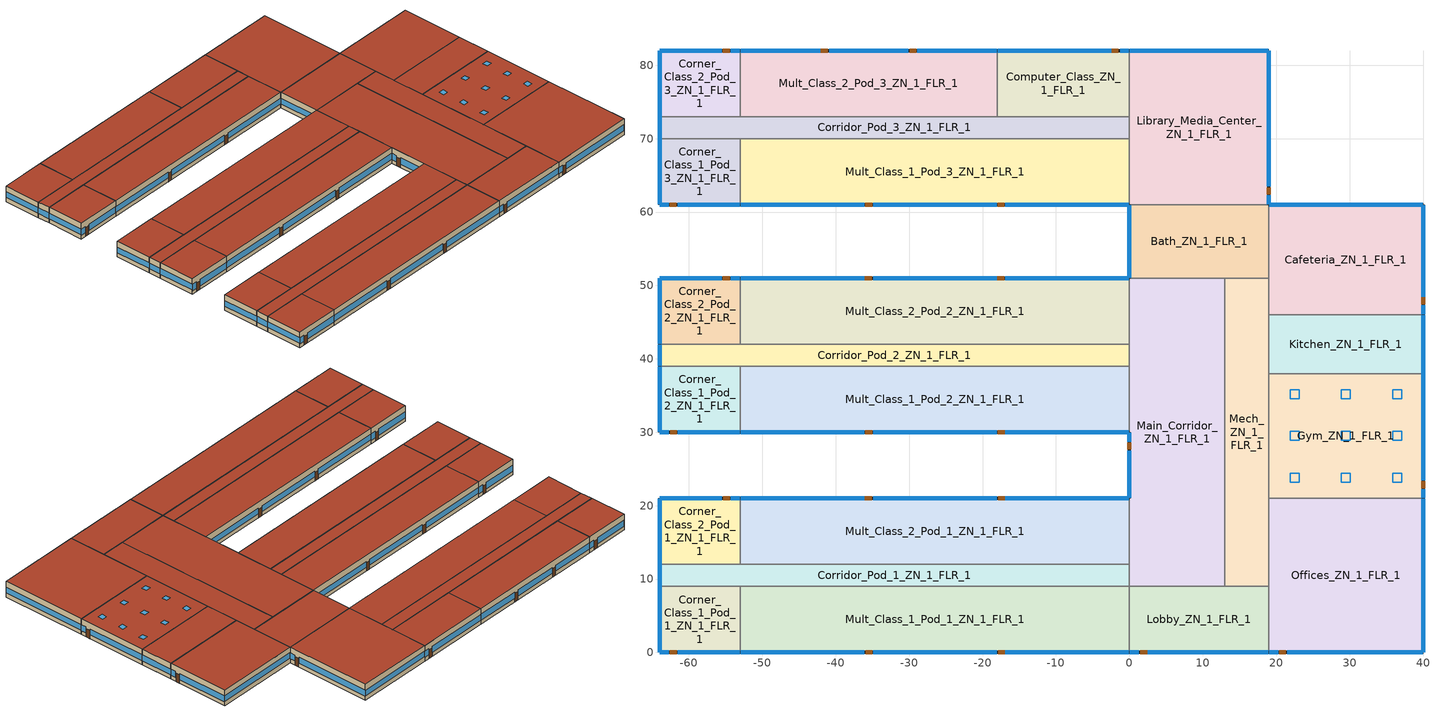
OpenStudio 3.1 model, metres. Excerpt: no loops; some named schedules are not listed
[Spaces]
Library_Media_Center_ZN_1_FLR_1
 floor ground (Foundation F 126 Perim 400 Area 3990): 19,82 19,61 0,61 0,82 z0
 wall outside: 19,61 19,82 0,82 z0:4
 wall to Computer_Class_ZN_1_FLR_1: 0,82 0,73 z0:4
 wall to Bath_ZN_1_FLR_1: 0,61 19,61 z0:4
 wall to Mult_Class_1_Pod_3_ZN_1_FLR_1: 0,70 0,61 z0:4
 wall to Corridor_Pod_3_ZN_1_FLR_1: 0,73 0,70 z0:4
 window: 19,61.05 19,62.27 / 19,63.49 19,81.95 z1.01:2.51; 18.95,82 0.05,82 z1.1:2.51
 door: 19,62.4 19,63.31 z0:2.13
 roof outside: 19,61 19,82 0,82 0,61 z4
Main_Corridor_ZN_1_FLR_1
 floor ground (Foundation F 126 Perim 90 Area 5460): 13,51 13,9 0,9 0,51 z0
 wall outside: 0,30 0,21 z0:4
 wall to Lobby_ZN_1_FLR_1: 0,9 13,9 z0:4
 wall to Mult_Class_2_Pod_2_ZN_1_FLR_1: 0,51 0,42 z0:4
 wall to Mult_Class_2_Pod_1_ZN_1_FLR_1: 0,21 0,12 z0:4
 wall to Corridor_Pod_1_ZN_1_FLR_1: 0,12 0,9 z0:4
 wall to Bath_ZN_1_FLR_1: 13,51 0,51 z0:4
 wall to Mech_ZN_1_FLR_1: 13,9 13,51 z0:4
 wall to Corridor_Pod_2_ZN_1_FLR_1: 0,42 0,39 z0:4
 wall to Mult_Class_1_Pod_2_ZN_1_FLR_1: 0,39 0,30 z0:4
 window: 0,29.95 0,28.73 / 0,27.51 0,21.05 z0.88:2.52
 door: 0,28.58 0,27.67 z0:2.13
 roof outside: 13,9 13,51 0,51 0,9 z4
Corridor_Pod_2_ZN_1_FLR_1
 floor ground (Foundation F 126 Perim 30 Area 1920): 0,42 0,39 -64,39 -64,42 z0
 wall outside: -64,42 -64,39 z0:4
 wall to Corner_Class_2_Pod_2_ZN_1_FLR_1: -53,42 -64,42 z0:4
 wall to Mult_Class_1_Pod_2_ZN_1_FLR_1: -53,39 0,39 z0:4
 wall to Corner_Class_1_Pod_2_ZN_1_FLR_1: -64,39 -53,39 z0:4
 wall to Mult_Class_2_Pod_2_ZN_1_FLR_1: 0,42 -53,42 z0:4
 window: -64,41.95 -64,39.05 z1.1:2.55
 roof outside: 0,39 0,42 -64,42 -64,39 z4
Kitchen_ZN_1_FLR_1
 floor ground (Foundation F 126 Perim 80 Area 1680): 40,46 40,38 19,38 19,46 z0
 wall outside: 40,38 40,46 z0:4
 wall to Mech_ZN_1_FLR_1: 19,46 19,38 z0:4
 wall to Cafeteria_ZN_1_FLR_1: 40,46 19,46 z0:4
 wall to Gym_ZN_1_FLR_1: 19,38 40,38 z0:4
 window: 40,38.05 40,45.95 z1.1:2.52
 roof outside: 40,38 40,46 19,46 19,38 z4
Computer_Class_ZN_1_FLR_1
 floor ground (Foundation F 126 Perim 180 Area 1620): 0,82 0,73 -18,73 -18,82 z0
 wall outside: 0,82 -18,82 z0:4
 wall to Corridor_Pod_3_ZN_1_FLR_1: -18,73 0,73 z0:4
 wall to Mult_Class_2_Pod_3_ZN_1_FLR_1: -18,82 -18,73 z0:4
 window: -0.05,82 -1.27,82 / -2.49,82 -17.95,82 z1:2.51
 door: -1.5,82 -2.42,82 z0:2.13
 roof outside: 0,73 0,82 -18,82 -18,73 z4
Corner_Class_2_Pod_2_ZN_1_FLR_1
 floor ground (Foundation F 126 Perim 200 Area 990): -53,51 -53,42 -64,42 -64,51 z0
 wall outside: -53,51 -64,51 -64,42 z0:4
 wall to Mult_Class_2_Pod_2_ZN_1_FLR_1: -53,42 -53,51 z0:4
 window: -53.05,51 -54.27,51 / -55.49,51 -63.95,51 z0.92:2.51; -64,50.95 -64,42.05 z1.1:2.52
 door: -54.45,51 -55.36,51 z0:2.13
 roof outside: -53,42 -53,51 -64,51 -64,42 z4
Corridor_Pod_3_ZN_1_FLR_1
 floor ground (Foundation F 126 Perim 30 Area 1920): 0,73 0,70 -64,70 -64,73 z0
 wall outside: -64,73 -64,70 z0:4
 wall to Mult_Class_2_Pod_3_ZN_1_FLR_1: -18,73 -53,73 z0:4
 wall to Corner_Class_2_Pod_3_ZN_1_FLR_1: -53,73 -64,73 z0:4
 wall to Mult_Class_1_Pod_3_ZN_1_FLR_1: -53,70 0,70 z0:4
 wall to Corner_Class_1_Pod_3_ZN_1_FLR_1: -64,70 -53,70 z0:4
 window: -64,72.95 -64,70.05 z1.1:2.55
 roof outside: 0,70 0,73 -64,73 -64,70 z4
Mech_ZN_1_FLR_1
 floor ground (Foundation F 126 Perim 0 Area 2520): 19,51 19,9 13,9 13,51 z0
 wall to Lobby_ZN_1_FLR_1: 13,9 19,9 z0:4
 wall to Offices_ZN_1_FLR_1: 19,9 19,21 z0:4
 wall to Gym_ZN_1_FLR_1: 19,21 19,38 z0:4
 wall to Bath_ZN_1_FLR_1: 19,51 13,51 z0:4
 wall to Cafeteria_ZN_1_FLR_1: 19,46 19,51 z0:4
 roof outside: 19,9 19,51 13,51 13,9 z4
Mult_Class_1_Pod_1_ZN_1_FLR_1
 floor ground (Foundation F 126 Perim 530 Area 4770): 0,9 0,0 -53,0 -53,9 z0
 wall outside: -53,0 0,0 z0:4
 wall to Lobby_ZN_1_FLR_1: 0,0 0,9 z0:4
 wall to Corridor_Pod_1_ZN_1_FLR_1: 0,9 -53,9 z0:4
 wall to Corner_Class_1_Pod_1_ZN_1_FLR_1: -53,9 -53,0 z0:4
 window: -52.95,0 -36.13,0 / -34.91,0 -18.09,0 / -16.87,0 -0.05,0 z1.03:2.5
 door: -35.94,0 -35.02,0 / -17.88,0 -16.97,0 z0:2.13
 roof outside: 0,0 0,9 -53,9 -53,0 z4
Mult_Class_1_Pod_2_ZN_1_FLR_1
 floor ground (Foundation F 126 Perim 530 Area 4770): 0,39 0,30 -53,30 -53,39 z0
 wall outside: -53,30 0,30 z0:4
 wall to Corner_Class_1_Pod_2_ZN_1_FLR_1: -53,39 -53,30 z0:4
 window: -52.95,30 -36.13,30 / -34.91,30 -18.09,30 / -16.87,30 -0.05,30 z1.03:2.5
 door: -35.94,30 -35.03,30 / -17.89,30 -16.98,30 z0:2.13
 roof outside: 0,30 0,39 -53,39 -53,30 z4
Cafeteria_ZN_1_FLR_1
 floor ground (Foundation F 126 Perim 360 Area 3150): 40,61 40,46 19,46 19,61 z0
 wall outside: 40,46 40,61 19,61 z0:4
 wall to Bath_ZN_1_FLR_1: 19,61 19,51 z0:4
 window: 39.95,61 19.05,61 z1.1:2.51; 40,46.05 40,47.27 / 40,48.49 40,60.95 z0.97:2.51
 door: 40,47.45 40,48.37 z0:2.13
 roof outside: 40,46 40,61 19,61 19,46 z4
Corner_Class_2_Pod_3_ZN_1_FLR_1
 floor ground (Foundation F 126 Perim 200 Area 990): -53,82 -53,73 -64,73 -64,82 z0
 wall outside: -53,82 -64,82 -64,73 z0:4
 wall to Mult_Class_2_Pod_3_ZN_1_FLR_1: -53,73 -53,82 z0:4
 window: -64,81.95 -64,73.05 z1.1:2.52; -53.05,82 -54.27,82 / -55.52,82 -63.95,82 z0.92:2.51
 door: -54.44,82 -55.36,82 z0:2.13
 roof outside: -53,73 -53,82 -64,82 -64,73 z4
Corner_Class_2_Pod_1_ZN_1_FLR_1
 floor ground (Foundation F 126 Perim 200 Area 990): -53,21 -53,12 -64,12 -64,21 z0
 wall outside: -53,21 -64,21 -64,12 z0:4
 wall to Mult_Class_2_Pod_1_ZN_1_FLR_1: -53,12 -53,21 z0:4
 wall to Corridor_Pod_1_ZN_1_FLR_1: -64,12 -53,12 z0:4
 window: -53.05,21 -54.27,21 / -55.49,21 -63.95,21 z0.92:2.51; -64,20.95 -64,12.05 z1.1:2.52
 door: -54.43,21 -55.34,21 z0:2.13
 roof outside: -53,12 -53,21 -64,21 -64,12 z4
Corridor_Pod_1_ZN_1_FLR_1
 floor ground (Foundation F 126 Perim 30 Area 1920): 0,12 0,9 -64,9 -64,12 z0
 wall outside: -64,12 -64,9 z0:4
 wall to Corner_Class_1_Pod_1_ZN_1_FLR_1: -64,9 -53,9 z0:4
 wall to Mult_Class_2_Pod_1_ZN_1_FLR_1: 0,12 -53,12 z0:4
 window: -64,11.95 -64,9.05 z1.1:2.55
 roof outside: 0,9 0,12 -64,12 -64,9 z4
Mult_Class_2_Pod_2_ZN_1_FLR_1
 floor ground (Foundation F 126 Perim 530 Area 4770): 0,51 0,42 -53,42 -53,51 z0
 wall outside: 0,51 -53,51 z0:4
 window: -0.05,51 -16.87,51 / -18.09,51 -34.91,51 / -36.13,51 -52.95,51 z1.03:2.5
 door: -17.05,51 -17.96,51 / -35.11,51 -36.02,51 z0:2.13
 roof outside: 0,42 0,51 -53,51 -53,42 z4
Bath_ZN_1_FLR_1
 floor ground (Foundation F 126 Perim 100 Area 1900): 19,61 19,51 0,51 0,61 z0
 wall outside: 0,61 0,51 z0:4
 window: 0,60.95 0,51.05 z1.1:2.51
 roof outside: 19,51 19,61 0,61 0,51 z4
Corner_Class_1_Pod_3_ZN_1_FLR_1
 floor ground (Foundation F 126 Perim 200 Area 990): -53,70 -53,61 -64,61 -64,70 z0
 wall outside: -64,70 -64,61 -53,61 z0:4
 wall to Mult_Class_1_Pod_3_ZN_1_FLR_1: -53,61 -53,70 z0:4
 window: -64,69.95 -64,61.05 z1.1:2.52; -63.95,61 -62.73,61 / -61.51,61 -53.05,61 z0.92:2.51
 door: -62.62,61 -61.7,61 z0:2.13
 roof outside: -53,61 -53,70 -64,70 -64,61 z4
Gym_ZN_1_FLR_1
 floor ground (Foundation F 126 Perim 170 Area 3570): 40,38 40,21 19,21 19,38 z0
 wall outside: 40,21 40,38 z0:4
 wall to Offices_ZN_1_FLR_1: 19,21 40,21 z0:4
 window: 40,21.05 40,22.27 / 40,23.49 40,37.95 z0.99:2.51
 door: 40,22.38 40,23.3 z0:2.13
 roof outside: 40,21 40,38 19,38 19,21 z4
 skylight: 21.89,23.22 23.11,23.22 23.11,24.44 21.89,24.44 z4; 28.89,23.22 30.11,23.22 30.11,24.44 28.89,24.44 z4; 35.89,23.22 37.11,23.22 37.11,24.44 35.89,24.44 z4; 21.89,28.89 23.11,28.89 23.11,30.11 21.89,30.11 z4; 28.89,28.89 30.11,28.89 30.11,30.11 28.89,30.11 z4; 35.89,28.89 37.11,28.89 37.11,30.11 35.89,30.11 z4; 21.89,34.56 23.11,34.56 23.11,35.78 21.89,35.78 z4; 28.89,34.56 30.11,34.56 30.11,35.78 28.89,35.78 z4; 35.89,34.56 37.11,34.56 37.11,35.78 35.89,35.78 z4
Lobby_ZN_1_FLR_1
 floor ground (Foundation F 126 Perim 190 Area 1710): 19,9 19,0 0,0 0,9 z0
 wall outside: 0,0 19,0 z0:4
 wall to Offices_ZN_1_FLR_1: 19,0 19,9 z0:4
 window: 0.05,0 1.27,0 / 2.49,0 18.95,0 z1:2.51
 door: 1.5,0 2.41,0 z0:2.13
 roof outside: 19,0 19,9 0,9 0,0 z4
Mult_Class_2_Pod_1_ZN_1_FLR_1
 floor ground (Foundation F 126 Perim 530 Area 4770): 0,21 0,12 -53,12 -53,21 z0
 wall outside: 0,21 -53,21 z0:4
 window: -0.05,21 -16.87,21 / -18.09,21 -34.91,21 / -36.13,21 -52.95,21 z1.03:2.5
 door: -16.98,21 -17.89,21 / -35.09,21 -36.01,21 z0:2.13
 roof outside: 0,12 0,21 -53,21 -53,12 z4
Mult_Class_2_Pod_3_ZN_1_FLR_1
 floor ground (Foundation F 126 Perim 350 Area 3150): -18,82 -18,73 -53,73 -53,82 z0
 wall outside: -18,82 -53,82 z0:4
 window: -18.05,82 -28.87,82 / -30.09,82 -40.91,82 / -42.13,82 -52.95,82 z0.99:2.5
 door: -29,82 -29.92,82 / -41.09,82 -42.01,82 z0:2.13
 roof outside: -18,73 -18,82 -53,82 -53,73 z4
Offices_ZN_1_FLR_1
 floor ground (Foundation F 126 Perim 420 Area 4410): 40,21 40,0 19,0 19,21 z0
 wall outside: 19,0 40,0 40,21 z0:4
 window: 19.05,0 20.27,0 / 21.49,0 39.95,0 z1.01:2.51; 40,0.05 40,20.95 z1.1:2.51
 door: 20.39,0 21.3,0 z0:2.13
 roof outside: 40,0 40,21 19,21 19,0 z4
Mult_Class_1_Pod_3_ZN_1_FLR_1
 floor ground (Foundation F 126 Perim 530 Area 4770): 0,70 0,61 -53,61 -53,70 z0
 wall outside: -53,61 0,61 z0:4
 window: -52.95,61 -36.13,61 / -34.91,61 -18.09,61 / -16.87,61 -0.05,61 z1.03:2.5
 door: -35.96,61 -35.05,61 / -17.92,61 -17.01,61 z0:2.13
 roof outside: 0,61 0,70 -53,70 -53,61 z4
Corner_Class_1_Pod_2_ZN_1_FLR_1
 floor ground (Foundation F 126 Perim 200 Area 990): -53,39 -53,30 -64,30 -64,39 z0
 wall outside: -64,39 -64,30 -53,30 z0:4
 window: -64,38.95 -64,30.05 z1.1:2.52; -63.95,30 -62.73,30 / -61.51,30 -53.05,30 z0.92:2.51
 door: -62.53,30 -61.62,30 z0:2.13
 roof outside: -53,30 -53,39 -64,39 -64,30 z4
Corner_Class_1_Pod_1_ZN_1_FLR_1
 floor ground (Foundation F 126 Perim 200 Area 990): -53,9 -53,0 -64,0 -64,9 z0
 wall outside: -64,9 -64,0 -53,0 z0:4
 window: -63.95,0 -62.73,0 / -61.51,0 -53.05,0 z0.92:2.51; -64,8.95 -64,0.05 z1.1:2.52
 door: -62.59,0 -61.68,0 z0:2.13
 roof outside: -53,0 -53,9 -64,9 -64,0 z4
[Site]
Tampa-MacDill AFB_FL_USA: Latitude {deg}=27.85; Longitude {deg}=-82.52; Time Zone {hr}=-5; Elevation {m}=8; Terrain=City
[Building]
-PrimarySchool-ASHRAE 169-2013-2A created: 2021-08-23 21:15:40 +0000: North Axis {deg}=0; Default Construction Set=90.1-2010 - PriSchl - ASHRAE 169-2013-2A; Standards Number of Stories=1; Standards Number of Above Ground Stories=1; Standards Building Type=PrimarySchool
[ClimateZones]
Climate Zone Institution Name 1=ASHRAE; Climate Zone Document Name 1=ANSI/ASHRAE Standard 169; Climate Zone Document Year 1=2006; Climate Zone Value 1=2A
[Site:WaterMainsTemperature]
Calculation Method=Correlation; Annual Average Outdoor Air Temperature {C}=21.85; Maximum Difference In Monthly Average Outdoor Air Temperatures {deltaC}=14.3
[SizingPeriod:DesignDay] Barometric Pressure {Pa}=101229; Sky Clearness=0; Rain Indicator=0; Snow Indicator=0; Day of Month=21; Daylight Saving Time Indicator=0; Humidity Indicating Type=Wetbulb; Dry-Bulb Temperature Range Modifier Type=DefaultMultipliers
Name | Maximum Dry-Bulb Temperature {C} | Daily Dry-Bulb Temperature Range {deltaC} | Humidity Indicating Conditions at Maximum Dry-Bulb | Wind Speed {m/s} | Wind Direction {deg} | Month | Day Type | Solar Model Indicator | ASHRAE Taub | ASHRAE Taud
Tampa-MacDill.AFB_FL_USA Ann Clg .4% Condns DB=>MWB | 33.9 | 7.9 | 25.1 | 3.1 | 270 | 8 | SummerDesignDay | ASHRAETau | 0.491 | 2.016
Tampa-MacDill.AFB_FL_USA Ann Htg 99.6% Condns DB | 4.6 | 0 | 4.6 | 2.5 | 10 | 1 | WinterDesignDay | ASHRAEClearSky
[Site:GroundTemperature:FCfactorMethod]
January Ground Temperature {C}=24.2; February Ground Temperature {C}=18.9; March Ground Temperature {C}=15.7; April Ground Temperature {C}=13.6; May Ground Temperature {C}=15.5; June Ground Temperature {C}=17.1; July Ground Temperature {C}=21.2; August Ground Temperature {C}=26.9; September Ground Temperature {C}=27.6; October Ground Temperature {C}=27.9; November Ground Temperature {C}=27.4; December Ground Temperature {C}=26.2
[Material:NoMass] Thermal Absorptance=0.9; Solar Absorptance=0.7
Name | Roughness | Thermal Resistance {m2-K/W} | Visible Absorptance
CP02 CARPET PAD | VeryRough | 0.21648 | 0.8
Typical Insulation R-6.78 | Smooth | 1.19347 | 0.7
Typical Carpet Pad | Smooth | 0.21648 | 0.8
Typical Insulation R-5.89 | Smooth | 1.03652 | 0.7
Typical Insulation R-19.72 | Smooth | 3.4722 | 0.7
Typical Insulation R-0.58 | Smooth | 0.101875 | 0.7
Typical Insulation R-0.01 | Smooth | 0.001 | 0.7
[Material]
Name | Roughness | Thickness {m} | Conductivity {W/m-K} | Density {kg/m3} | Specific Heat {J/kg-K} | Thermal Absorptance | Solar Absorptance | Visible Absorptance
100mm Normalweight concrete floor | MediumSmooth | 0.1016 | 2.31 | 2322 | 832
G01 13mm gypsum board | Smooth | 0.0127 | 0.16 | 800 | 1090 | 0.9 | 0.7 | 0.5
4 in. Normalweight Concrete Floor | MediumRough | 0.1016 | 2.31 | 2322 | 832 | 0.9 | 0.7 | 0.7
25mm Stucco | Smooth | 0.0254 | 0.72 | 1856 | 840 | 0.9 | 0.7 | 0.7
5/8 in. Gypsum Board | MediumSmooth | 0.0159 | 0.16 | 800 | 1090 | 0.9 | 0.7 | 0.7
Roof Membrane - Highly Reflective | VeryRough | 0.0095 | 0.16 | 1121.29 | 1460 | 0.75 | 0.45 | 0.7
Metal Roof Surface; F08 Metal surface | Smooth | 0.0008 | 45.28 | 7824 | 500 | 0.9 | 0.7 | 0.7
6 in. Normalweight Concrete Floor | MediumRough | 0.1524 | 2.31 | 2322 | 832 | 0.9 | 0.7 | 0.7
8 in. Concrete Block Basement Wall | MediumRough | 0.2032 | 1.326 | 1842 | 912 | 0.9 | 0.7 | 0.7
G05 25mm wood | MediumSmooth | 0.0254 | 0.15 | 608 | 1630 | 0.9 | 0.5 | 0.5
Std Wood 6inch | MediumSmooth | 0.15 | 0.12 | 540 | 1210 | 0.9 | 0.7 | 0.7
[Construction:FfactorGroundFloor] F-Factor {W/m-K}=1.26344
Name | Area {m2} | PerimeterExposed {m}
Foundation F 126 Perim 190 Area 1710 | 171 | 19
Foundation F 126 Perim 170 Area 3570 | 357 | 17
Foundation F 126 Perim 420 Area 4410 | 441 | 42
Foundation F 126 Perim 200 Area 990 | 99 | 20
Foundation F 126 Perim 360 Area 3150 | 315 | 36
Foundation F 126 Perim 90 Area 5460 | 546 | 9
Foundation F 126 Perim 80 Area 1680 | 168 | 8
Foundation F 126 Perim 530 Area 4770 | 477 | 53
Foundation F 126 Perim 100 Area 1900 | 190 | 10
Foundation F 126 Perim 400 Area 3990 | 399 | 40
Foundation F 126 Perim 30 Area 1920 | 192 | 3
Foundation F 126 Perim 350 Area 3150 | 315 | 35
Foundation F 126 Perim 180 Area 1620 | 162 | 18
Foundation F 126 Perim 0 Area 2520 | 252 | 0
[DefaultConstructionSet]
90.1-2010 - PriSchl - ASHRAE 169-2013-2A: Default Exterior Surface Constructions=Default Surface Constructions 1; Default Interior Surface Constructions=Default Surface Constructions 2; Default Ground Contact Surface Constructions=Default Surface Constructions 3; Default Exterior SubSurface Constructions=Default Sub Surface Constructions 1; Default Interior SubSurface Constructions=Default Sub Surface Constructions 2; Interior Partition Construction=Typical Interior Partition
[DefaultSurfaceConstructions]
Name | Floor Construction | Wall Construction | Roof Ceiling Construction
Default Surface Constructions 1 | Typical Insulated Exterior Mass Floor R-9.35 | Typical Insulated Steel Framed Exterior Wall R-8.06 | Typical IEAD Roof - Highly Reflective R-20.83
Default Surface Constructions 2 | Typical Interior Floor | Typical Interior Wall | Typical Interior Ceiling
Default Surface Constructions 3 | Typical Insulated Carpeted 6in Slab Floor | Typical Insulated Basement Mass Wall
[Construction]
Typical Insulated Exterior Mass Floor R-9.35: Typical Insulation R-6.78, 4 in. Normalweight Concrete Floor, Typical Carpet Pad
Typical Insulated Steel Framed Exterior Wall R-8.06: 25mm Stucco, 5/8 in. Gypsum Board, Typical Insulation R-5.89, 5/8 in. Gypsum Board
Typical IEAD Roof - Highly Reflective R-20.83: Roof Membrane - Highly Reflective, Typical Insulation R-19.72, Metal Roof Surface
Typical Interior Floor: 100mm Normalweight concrete floor, CP02 CARPET PAD
Typical Interior Wall: G01 13mm gypsum board, G01 13mm gypsum board
Typical Interior Ceiling: CP02 CARPET PAD, 100mm Normalweight concrete floor
Typical Insulated Carpeted 6in Slab Floor: 6 in. Normalweight Concrete Floor, Typical Carpet Pad
Typical Insulated Basement Mass Wall: 8 in. Concrete Block Basement Wall
U 0.72 SHGC 0.25 Sgl Ref-B-M Tint 6mm: REF B TINT MID 6MM
Typical Insulated Metal Door R-1.43: F08 Metal surface, Typical Insulation R-0.58
U 0.88 SHGC 0.16 Sgl Ref-A-L Clr 6mm: REF A CLEAR LO 6MM
Typical Overhead Door R-0.86: Typical Insulation R-0.01
U 1.98 SHGC 0.36 Sgl Ref-B-H Clr 6mm: REF B CLEAR HI 6MM
Typical Interior Window: Clear 3mm
Typical Interior Door; Typical Interior Partition: G05 25mm wood
InteriorFurnishings: Std Wood 6inch
[DefaultSubSurfaceConstructions]
Name | Fixed Window Construction | Operable Window Construction | Door Construction | Glass Door Construction | Overhead Door Construction | Skylight Construction | Tubular Daylight Dome Construction | Tubular Daylight Diffuser Construction
Default Sub Surface Constructions 1 | U 0.72 SHGC 0.25 Sgl Ref-B-M Tint 6mm | U 0.72 SHGC 0.25 Sgl Ref-B-M Tint 6mm | Typical Insulated Metal Door R-1.43 | U 0.88 SHGC 0.16 Sgl Ref-A-L Clr 6mm | Typical Overhead Door R-0.86 | U 1.98 SHGC 0.36 Sgl Ref-B-H Clr 6mm | Typical Interior Window | Typical Interior Window
Default Sub Surface Constructions 2 | Typical Interior Window | Typical Interior Window | Typical Interior Door
[WindowMaterial:Glazing] Optical Data Type=SpectralAverage; Infrared Transmittance at Normal Incidence=0; Front Side Infrared Hemispherical Emissivity=0.84; Conductivity {W/m-K}=0.9; Dirt Correction Factor for Solar and Visible Transmittance=1; Solar Diffusing=No
Name | Thickness {m} | Solar Transmittance at Normal Incidence | Front Side Solar Reflectance at Normal Incidence | Back Side Solar Reflectance at Normal Incidence | Visible Transmittance at Normal Incidence | Front Side Visible Reflectance at Normal Incidence | Back Side Visible Reflectance at Normal Incidence | Back Side Infrared Hemispherical Emissivity
REF B TINT MID 6MM | 0.006 | 0.1 | 0.11 | 0.41 | 0.13 | 0.1 | 0.32 | 0.45
REF A CLEAR LO 6MM | 0.006 | 0.066 | 0.341 | 0.493 | 0.08 | 0.41 | 0.37 | 0.4
REF B CLEAR HI 6MM | 0.006 | 0.24 | 0.16 | 0.32 | 0.3 | 0.16 | 0.29 | 0.6
Clear 3mm | 0.003 | 0.837 | 0.075 | 0.075 | 0.898 | 0.081 | 0.081 | 0.84
[Space] Building Story=Building Story 1; Part of Total Floor Area=Yes
Name | Space Type | Thermal Zone
Corner_Class_2_Pod_3_ZN_1_FLR_1 | PrimarySchool Classroom | Corner_Class_2_Pod_3_ZN_1_FLR_1 ZN
Library_Media_Center_ZN_1_FLR_1 | PrimarySchool Library | Library_Media_Center_ZN_1_FLR_1 ZN
Main_Corridor_ZN_1_FLR_1 | PrimarySchool Corridor | Main_Corridor_ZN_1_FLR_1 ZN
Corridor_Pod_2_ZN_1_FLR_1 | PrimarySchool Corridor | Corridor_Pod_2_ZN_1_FLR_1 ZN
Mult_Class_2_Pod_2_ZN_1_FLR_1 | PrimarySchool Classroom | Mult_Class_2_Pod_2_ZN_1_FLR_1 ZN
Kitchen_ZN_1_FLR_1 | PrimarySchool Kitchen | Kitchen_ZN_1_FLR_1 ZN
Mult_Class_1_Pod_3_ZN_1_FLR_1 | PrimarySchool Classroom | Mult_Class_1_Pod_3_ZN_1_FLR_1 ZN
Corridor_Pod_1_ZN_1_FLR_1 | PrimarySchool Corridor | Corridor_Pod_1_ZN_1_FLR_1 ZN
Computer_Class_ZN_1_FLR_1 | PrimarySchool ComputerRoom | Computer_Class_ZN_1_FLR_1 ZN
Mult_Class_1_Pod_2_ZN_1_FLR_1 | PrimarySchool Classroom | Mult_Class_1_Pod_2_ZN_1_FLR_1 ZN
Mult_Class_2_Pod_1_ZN_1_FLR_1 | PrimarySchool Classroom | Mult_Class_2_Pod_1_ZN_1_FLR_1 ZN
Corner_Class_2_Pod_2_ZN_1_FLR_1 | PrimarySchool Classroom | Corner_Class_2_Pod_2_ZN_1_FLR_1 ZN
Mult_Class_1_Pod_1_ZN_1_FLR_1 | PrimarySchool Classroom | Mult_Class_1_Pod_1_ZN_1_FLR_1 ZN
Corner_Class_1_Pod_1_ZN_1_FLR_1 | PrimarySchool Classroom | Corner_Class_1_Pod_1_ZN_1_FLR_1 ZN
Corridor_Pod_3_ZN_1_FLR_1 | PrimarySchool Corridor | Corridor_Pod_3_ZN_1_FLR_1 ZN
Mech_ZN_1_FLR_1 | PrimarySchool Mechanical | Mech_ZN_1_FLR_1 ZN
Cafeteria_ZN_1_FLR_1 | PrimarySchool Cafeteria | Cafeteria_ZN_1_FLR_1 ZN
Corner_Class_2_Pod_1_ZN_1_FLR_1 | PrimarySchool Classroom | Corner_Class_2_Pod_1_ZN_1_FLR_1 ZN
Bath_ZN_1_FLR_1 | PrimarySchool Restroom | Bath_ZN_1_FLR_1 ZN
Corner_Class_1_Pod_3_ZN_1_FLR_1 | PrimarySchool Classroom | Corner_Class_1_Pod_3_ZN_1_FLR_1 ZN
Corner_Class_1_Pod_2_ZN_1_FLR_1 | PrimarySchool Classroom | Corner_Class_1_Pod_2_ZN_1_FLR_1 ZN
Offices_ZN_1_FLR_1 | PrimarySchool Office | Offices_ZN_1_FLR_1 ZN
Gym_ZN_1_FLR_1 | PrimarySchool Gym | Gym_ZN_1_FLR_1 ZN
Lobby_ZN_1_FLR_1 | PrimarySchool Lobby | Lobby_ZN_1_FLR_1 ZN
Mult_Class_2_Pod_3_ZN_1_FLR_1 | PrimarySchool Classroom | Mult_Class_2_Pod_3_ZN_1_FLR_1 ZN
[BuildingStory]
Building Story 1: Nominal Z Coordinate {m}=0
[SpaceType] Standards Building Type=PrimarySchool
Name | Default Schedule Set | Design Specification Outdoor Air Object | Standards Space Type
PrimarySchool Office | PrimarySchool Office Schedule Set | PrimarySchool Office Ventilation | Office
PrimarySchool Lobby | PrimarySchool Lobby Schedule Set | PrimarySchool Lobby Ventilation | Lobby
PrimarySchool Gym | PrimarySchool Gym Schedule Set | PrimarySchool Gym Ventilation | Gym
PrimarySchool Mechanical | PrimarySchool Mechanical Schedule Set | PrimarySchool Mechanical Ventilation | Mechanical
PrimarySchool Cafeteria | PrimarySchool Cafeteria Schedule Set | PrimarySchool Cafeteria Ventilation | Cafeteria
PrimarySchool Kitchen | PrimarySchool Kitchen Schedule Set | PrimarySchool Kitchen Ventilation | Kitchen
PrimarySchool Restroom | PrimarySchool Restroom Schedule Set | PrimarySchool Restroom Ventilation | Restroom
PrimarySchool Corridor | PrimarySchool Corridor Schedule Set | PrimarySchool Corridor Ventilation | Corridor
PrimarySchool Classroom | PrimarySchool Classroom Schedule Set | PrimarySchool Classroom Ventilation | Classroom
PrimarySchool ComputerRoom | PrimarySchool ComputerRoom Schedule Set | PrimarySchool ComputerRoom Ventilation | ComputerRoom
PrimarySchool Library | PrimarySchool Library Schedule Set | PrimarySchool Library Ventilation | Library
[People:Definition] Number of People Calculation Method=People/Area; Fraction Radiant=0.3
Name | People per Space Floor Area {person/m2}
PrimarySchool Cafeteria People Definition | 1.07639
PrimarySchool Classroom People Definition; PrimarySchool ComputerRoom People Definition | 0.269098
PrimarySchool Gym People Definition | 0.322917
PrimarySchool Kitchen People Definition | 0.149941
PrimarySchool Library People Definition | 0.107639
PrimarySchool Office People Definition | 0.0538196
[People] Work Efficiency Schedule=Work Efficiency Schedule; Clothing Insulation Schedule=Clothing Schedule; Air Velocity Schedule=Air Velocity Schedule; Multiplier=1
Name | People Definition | Space or SpaceType
PrimarySchool Cafeteria People | PrimarySchool Cafeteria People Definition | PrimarySchool Cafeteria
PrimarySchool Classroom People | PrimarySchool Classroom People Definition | PrimarySchool Classroom
PrimarySchool ComputerRoom People | PrimarySchool ComputerRoom People Definition | PrimarySchool ComputerRoom
PrimarySchool Gym People | PrimarySchool Gym People Definition | PrimarySchool Gym
PrimarySchool Kitchen People | PrimarySchool Kitchen People Definition | PrimarySchool Kitchen
PrimarySchool Library People | PrimarySchool Library People Definition | PrimarySchool Library
PrimarySchool Office People | PrimarySchool Office People Definition | PrimarySchool Office
[Lights:Definition] Design Level Calculation Method=Watts/Area; Fraction Radiant=0.37; Fraction Visible=0.2; Return Air Fraction=0
Name | Watts per Space Floor Area {W/m2}
PrimarySchool Cafeteria Lights Definition | 6.99654
PrimarySchool Classroom Lights Definition; PrimarySchool ComputerRoom Lights Definition | 13.3472
PrimarySchool Corridor Lights Definition | 7.10418
PrimarySchool Gym Lights Definition | 7.75002
PrimarySchool Kitchen Lights Definition | 10.6563
PrimarySchool Library Lights Definition | 12.7014
PrimarySchool Lobby Lights Definition | 9.68752
PrimarySchool Mechanical Lights Definition | 10.2257
PrimarySchool Office Lights Definition | 11.9479
PrimarySchool Restroom Lights Definition | 10.5486
[Lights] Fraction Replaceable=1
Name | Lights Definition | Space or SpaceType | Schedule
PrimarySchool Cafeteria Lights | PrimarySchool Cafeteria Lights Definition | PrimarySchool Cafeteria
PrimarySchool Classroom Lights | PrimarySchool Classroom Lights Definition | PrimarySchool Classroom | SchoolPrimary BLDG_LIGHT_CLASSROOM_SCH_2010 OccSensor Reduction
PrimarySchool ComputerRoom Lights | PrimarySchool ComputerRoom Lights Definition | PrimarySchool ComputerRoom
PrimarySchool Corridor Lights | PrimarySchool Corridor Lights Definition | PrimarySchool Corridor
PrimarySchool Gym Lights | PrimarySchool Gym Lights Definition | PrimarySchool Gym
PrimarySchool Kitchen Lights | PrimarySchool Kitchen Lights Definition | PrimarySchool Kitchen
PrimarySchool Library Lights | PrimarySchool Library Lights Definition | PrimarySchool Library
PrimarySchool Lobby Lights | PrimarySchool Lobby Lights Definition | PrimarySchool Lobby
PrimarySchool Mechanical Lights | PrimarySchool Mechanical Lights Definition | PrimarySchool Mechanical
PrimarySchool Office Lights | PrimarySchool Office Lights Definition | PrimarySchool Office | SchoolPrimary BLDG_LIGHT_SCH_2010 OccSensor Reduction
PrimarySchool Restroom Lights | PrimarySchool Restroom Lights Definition | PrimarySchool Restroom | SchoolPrimary BLDG_LIGHT_BATH_SCH_2010 OccSensor Reduction
[ElectricEquipment:Definition]
Name | Design Level Calculation Method | Watts per Space Floor Area {W/m2} | Fraction Latent | Fraction Radiant | Fraction Lost | Design Level {W}
PrimarySchool Cafeteria Elec Equip Definition | Watts/Area | 25.3899 | 0 | 0.5 | 0
PrimarySchool Classroom Elec Equip Definition; PrimarySchool Library Elec Equip Definition | Watts/Area | 14.9995 | 0 | 0.5 | 0
PrimarySchool ComputerRoom Elec Equip Definition | Watts/Area | 20.0004 | 0 | 0.5 | 0
PrimarySchool Corridor Elec Equip Definition; PrimarySchool Lobby Elec Equip Definition; PrimarySchool Restroom Elec Equip Definition | Watts/Area | 3.98265 | 0 | 0.5 | 0
PrimarySchool Gym Elec Equip Definition | Watts/Area | 4.9514 | 0 | 0.5 | 0
PrimarySchool Kitchen Elec Equip Definition | Watts/Area | 190.45 | 0.25 | 0.3 | 0.2
PrimarySchool Mechanical Elec Equip Definition | Watts/Area | 9.99967 | 0 | 0.5 | 0
PrimarySchool Office Elec Equip Definition | Watts/Area | 10.8005 | 0 | 0.5 | 0
Kitchen Electric Equipment Definition1 | EquipmentLevel |  | 0 | 0.25 | 0 | 1032
Kitchen Electric Equipment Definition2 | EquipmentLevel |  | 0 | 0.25 | 0 | 852
[ElectricEquipment]
Name | Electric Equipment Definition | Space or SpaceType | Schedule
PrimarySchool Cafeteria Elec Equip | PrimarySchool Cafeteria Elec Equip Definition | PrimarySchool Cafeteria
PrimarySchool Classroom Elec Equip | PrimarySchool Classroom Elec Equip Definition | PrimarySchool Classroom
PrimarySchool ComputerRoom Elec Equip | PrimarySchool ComputerRoom Elec Equip Definition | PrimarySchool ComputerRoom
PrimarySchool Corridor Elec Equip | PrimarySchool Corridor Elec Equip Definition | PrimarySchool Corridor
PrimarySchool Gym Elec Equip | PrimarySchool Gym Elec Equip Definition | PrimarySchool Gym
PrimarySchool Kitchen Elec Equip | PrimarySchool Kitchen Elec Equip Definition | PrimarySchool Kitchen
PrimarySchool Library Elec Equip | PrimarySchool Library Elec Equip Definition | PrimarySchool Library
PrimarySchool Lobby Elec Equip | PrimarySchool Lobby Elec Equip Definition | PrimarySchool Lobby
PrimarySchool Mechanical Elec Equip | PrimarySchool Mechanical Elec Equip Definition | PrimarySchool Mechanical
PrimarySchool Office Elec Equip | PrimarySchool Office Elec Equip Definition | PrimarySchool Office
PrimarySchool Restroom Elec Equip | PrimarySchool Restroom Elec Equip Definition | PrimarySchool Restroom
Kitchen_Reach-in-Freezer | Kitchen Electric Equipment Definition1 | PrimarySchool Kitchen | SchoolPrimary ALWAYS_ON
Kitchen_Reach-in-Refrigerator | Kitchen Electric Equipment Definition2 | PrimarySchool Kitchen | SchoolPrimary ALWAYS_ON
[DesignSpecification:OutdoorAir] Outdoor Air Method=Sum
Name | Outdoor Air Flow per Person {m3/s-person} | Outdoor Air Flow per Floor Area {m3/s-m2}
PrimarySchool Cafeteria Ventilation; PrimarySchool Kitchen Ventilation | 0.00353961 | 0.0009144
PrimarySchool Classroom Ventilation; PrimarySchool ComputerRoom Ventilation; PrimarySchool Library Ventilation | 0.00471947 | 0.0006096
PrimarySchool Corridor Ventilation; PrimarySchool Lobby Ventilation; PrimarySchool Restroom Ventilation |  | 0.0003048
PrimarySchool Gym Ventilation |  | 0.001524
PrimarySchool Mechanical Ventilation |  | 0.0006096
PrimarySchool Office Ventilation | 0.00235974 | 0.0003048
[DefaultScheduleSet] People Activity Level Schedule=SchoolPrimary ACTIVITY_SCH; Infiltration Schedule=SchoolPrimary INFIL_SCH_PNNL
Name | Number of People Schedule | Lighting Schedule | Electric Equipment Schedule | Gas Equipment Schedule
PrimarySchool Cafeteria Schedule Set | SchoolPrimary BLDG_OCC_SCH_Cafeteria | SchoolPrimary BLDG_LIGHT_SCH_2010 | SchoolPrimary KITCHEN_ELEC_EQUIP_SCH
PrimarySchool Classroom Schedule Set; PrimarySchool ComputerRoom Schedule Set | SchoolPrimary BLDG_OCC_SCH | SchoolPrimary BLDG_LIGHT_CLASSROOM_SCH_2010 | SchoolPrimary BLDG_EQUIP_SCH_2010
PrimarySchool Corridor Schedule Set | SchoolPrimary BLDG_OCC_SCH | SchoolPrimary BLDG_LIGHT_CORRIDOR_SCH_2010 | SchoolPrimary BLDG_EQUIP_SCH_2010
PrimarySchool Gym Schedule Set | SchoolPrimary BLDG_OCC_SCH_Gym | SchoolPrimary BLDG_LIGHT_GYM_SCH_2010 | SchoolPrimary BLDG_EQUIP_SCH_2010
PrimarySchool Kitchen Schedule Set | SchoolPrimary BLDG_OCC_SCH | SchoolPrimary BLDG_LIGHT_SCH_2010 | SchoolPrimary KITCHEN_ELEC_EQUIP_SCH | SchoolPrimary KITCHEN_GAS_EQUIP_SCH
PrimarySchool Library Schedule Set | SchoolPrimary BLDG_OCC_SCH | SchoolPrimary BLDG_LIGHT_LIBRARY_SCH_2010 | SchoolPrimary BLDG_EQUIP_SCH_2010
PrimarySchool Lobby Schedule Set | SchoolPrimary BLDG_OCC_SCH | SchoolPrimary BLDG_LIGHT_LOBBYFLR1_SCH_2010 | SchoolPrimary BLDG_EQUIP_SCH_2010
PrimarySchool Mechanical Schedule Set | SchoolPrimary BLDG_OCC_SCH | SchoolPrimary BLDG_LIGHT_SCH_2010 | SchoolPrimary BLDG_EQUIP_SCH_2010
PrimarySchool Office Schedule Set | SchoolPrimary BLDG_OCC_SCH_Offices | SchoolPrimary BLDG_LIGHT_SCH_2010 | SchoolPrimary BLDG_EQUIP_SCH_2010
PrimarySchool Restroom Schedule Set | SchoolPrimary BLDG_OCC_SCH | SchoolPrimary BLDG_LIGHT_BATH_SCH_2010 | SchoolPrimary BLDG_EQUIP_SCH_2010
[ThermostatSetpoint:DualSetpoint] Heating Setpoint Temperature Schedule=SchoolPrimary HTGSETP_SCH_NO_OPTIMUM; Cooling Setpoint Temperature Schedule=SchoolPrimary CLGSETP_SCH_NO_OPTIMUM
PrimarySchool Restroom Thermostat 1; PrimarySchool Cafeteria Thermostat 1; PrimarySchool ComputerRoom Thermostat 1; PrimarySchool Classroom Thermostat 1; PrimarySchool Classroom Thermostat 2; PrimarySchool Classroom Thermostat 3; PrimarySchool Classroom Thermostat 4; PrimarySchool Classroom Thermostat 5; PrimarySchool Classroom Thermostat 6; PrimarySchool Corridor Thermostat 1; PrimarySchool Corridor Thermostat 2; PrimarySchool Corridor Thermostat 3; PrimarySchool Gym Thermostat 1; PrimarySchool Kitchen Thermostat 1; PrimarySchool Library Thermostat 1; PrimarySchool Lobby Thermostat 1; PrimarySchool Corridor Thermostat 4; PrimarySchool Mechanical Thermostat 1; PrimarySchool Classroom Thermostat 7; PrimarySchool Classroom Thermostat 8; PrimarySchool Classroom Thermostat 9; PrimarySchool Classroom Thermostat 10; PrimarySchool Classroom Thermostat 11; PrimarySchool Classroom Thermostat 12; PrimarySchool Office Thermostat 1
[GasEquipment:Definition]
PrimarySchool Kitchen Gas Equip Definition: Design Level Calculation Method=Watts/Area; Watts per Space Floor Area {W/m2}=1431.24; Fraction Latent=0.1; Fraction Radiant=0.2; Fraction Lost=0.7
[GasEquipment]
PrimarySchool Kitchen Gas Equip: Gas Equipment Definition=PrimarySchool Kitchen Gas Equip Definition; Space or SpaceType=PrimarySchool Kitchen
[SpaceInfiltration:DesignFlowRate] Schedule=SchoolPrimary INFIL_SCH_PNNL; Design Flow Rate Calculation Method=Flow/ExteriorArea; Constant Term Coefficient=0; Temperature Term Coefficient=0; Velocity Term Coefficient=0.224; Velocity Squared Term Coefficient=0
Name | Space or SpaceType | Flow per Exterior Surface Area {m3/s-m2}
Bath_ZN_1_FLR_1 Infiltration | Bath_ZN_1_FLR_1 | 9.90562e-05
Cafeteria_ZN_1_FLR_1 Infiltration | Cafeteria_ZN_1_FLR_1 | 0.00017869
Computer_Class_ZN_1_FLR_1 Infiltration | Computer_Class_ZN_1_FLR_1 | 0.000175253
Corner_Class_1_Pod_1_ZN_1_FLR_1 Infiltration | Corner_Class_1_Pod_1_ZN_1_FLR_1 | 0.000254558
Corner_Class_1_Pod_2_ZN_1_FLR_1 Infiltration | Corner_Class_1_Pod_2_ZN_1_FLR_1 | 0.000254558
Corner_Class_1_Pod_3_ZN_1_FLR_1 Infiltration | Corner_Class_1_Pod_3_ZN_1_FLR_1 | 0.000254558
Corner_Class_2_Pod_1_ZN_1_FLR_1 Infiltration | Corner_Class_2_Pod_1_ZN_1_FLR_1 | 0.000254558
Corner_Class_2_Pod_2_ZN_1_FLR_1 Infiltration | Corner_Class_2_Pod_2_ZN_1_FLR_1 | 0.000254558
Corner_Class_2_Pod_3_ZN_1_FLR_1 Infiltration | Corner_Class_2_Pod_3_ZN_1_FLR_1 | 0.000254558
Corridor_Pod_1_ZN_1_FLR_1 Infiltration | Corridor_Pod_1_ZN_1_FLR_1 | 3.35043e-05
Corridor_Pod_2_ZN_1_FLR_1 Infiltration | Corridor_Pod_2_ZN_1_FLR_1 | 3.35043e-05
Corridor_Pod_3_ZN_1_FLR_1 Infiltration | Corridor_Pod_3_ZN_1_FLR_1 | 3.35043e-05
Gym_ZN_1_FLR_1 Infiltration | Gym_ZN_1_FLR_1 | 9.11317e-05
Kitchen_ZN_1_FLR_1 Infiltration | Kitchen_ZN_1_FLR_1 | 9.11317e-05
Library_Media_Center_ZN_1_FLR_1 Infiltration | Library_Media_Center_ZN_1_FLR_1 | 0.000163026
Lobby_ZN_1_FLR_1 Infiltration | Lobby_ZN_1_FLR_1 | 0.000175253
Main_Corridor_ZN_1_FLR_1 Infiltration | Main_Corridor_ZN_1_FLR_1 | 3.52313e-05
Mult_Class_1_Pod_1_ZN_1_FLR_1 Infiltration | Mult_Class_1_Pod_1_ZN_1_FLR_1 | 0.000175253
Mult_Class_1_Pod_2_ZN_1_FLR_1 Infiltration | Mult_Class_1_Pod_2_ZN_1_FLR_1 | 0.000175253
Mult_Class_1_Pod_3_ZN_1_FLR_1 Infiltration | Mult_Class_1_Pod_3_ZN_1_FLR_1 | 0.000175253
Mult_Class_2_Pod_1_ZN_1_FLR_1 Infiltration | Mult_Class_2_Pod_1_ZN_1_FLR_1 | 0.000175253
Mult_Class_2_Pod_2_ZN_1_FLR_1 Infiltration | Mult_Class_2_Pod_2_ZN_1_FLR_1 | 0.000175253
Mult_Class_2_Pod_3_ZN_1_FLR_1 Infiltration | Mult_Class_2_Pod_3_ZN_1_FLR_1 | 0.000175253
Offices_ZN_1_FLR_1 Infiltration | Offices_ZN_1_FLR_1 | 0.000157124
[ThermalZone] Use Ideal Air Loads=No
Name | Primary Daylighting Control | Fraction of Zone Controlled by Primary Daylighting Control | Thermostat | Secondary Daylighting Control | Fraction of Zone Controlled by Secondary Daylighting Control
Bath_ZN_1_FLR_1 ZN | Bath_ZN_1_FLR_1 Daylt Sensor 1 | 0.132 | PrimarySchool Restroom Thermostat 1
Cafeteria_ZN_1_FLR_1 ZN | Cafeteria_ZN_1_FLR_1 Daylt Sensor 1 | 0.133 | PrimarySchool Cafeteria Thermostat 1 | Cafeteria_ZN_1_FLR_1 Daylt Sensor 2 | 0.133
Computer_Class_ZN_1_FLR_1 ZN | Computer_Class_ZN_1_FLR_1 Daylt Sensor 1 | 0.139 | PrimarySchool ComputerRoom Thermostat 1 | Computer_Class_ZN_1_FLR_1 Daylt Sensor 2 | 0.139
Corner_Class_1_Pod_1_ZN_1_FLR_1 ZN | Corner_Class_1_Pod_1_ZN_1_FLR_1 Daylt Sensor 1 | 0.222 | PrimarySchool Classroom Thermostat 1 | Corner_Class_1_Pod_1_ZN_1_FLR_1 Daylt Sensor 2 | 0.222
Corner_Class_1_Pod_2_ZN_1_FLR_1 ZN | Corner_Class_1_Pod_2_ZN_1_FLR_1 Daylt Sensor 1 | 0.222 | PrimarySchool Classroom Thermostat 2 | Corner_Class_1_Pod_2_ZN_1_FLR_1 Daylt Sensor 2 | 0.222
Corner_Class_1_Pod_3_ZN_1_FLR_1 ZN | Corner_Class_1_Pod_3_ZN_1_FLR_1 Daylt Sensor 1 | 0.222 | PrimarySchool Classroom Thermostat 3 | Corner_Class_1_Pod_3_ZN_1_FLR_1 Daylt Sensor 2 | 0.222
Corner_Class_2_Pod_1_ZN_1_FLR_1 ZN | Corner_Class_2_Pod_1_ZN_1_FLR_1 Daylt Sensor 1 | 0.222 | PrimarySchool Classroom Thermostat 4 | Corner_Class_2_Pod_1_ZN_1_FLR_1 Daylt Sensor 2 | 0.222
Corner_Class_2_Pod_2_ZN_1_FLR_1 ZN | Corner_Class_2_Pod_2_ZN_1_FLR_1 Daylt Sensor 1 | 0.222 | PrimarySchool Classroom Thermostat 5 | Corner_Class_2_Pod_2_ZN_1_FLR_1 Daylt Sensor 2 | 0.222
Corner_Class_2_Pod_3_ZN_1_FLR_1 ZN | Corner_Class_2_Pod_3_ZN_1_FLR_1 Daylt Sensor 1 | 0.222 | PrimarySchool Classroom Thermostat 6 | Corner_Class_2_Pod_3_ZN_1_FLR_1 Daylt Sensor 2 | 0.222
Corridor_Pod_1_ZN_1_FLR_1 ZN |  |  | PrimarySchool Corridor Thermostat 1
Corridor_Pod_2_ZN_1_FLR_1 ZN |  |  | PrimarySchool Corridor Thermostat 2
Corridor_Pod_3_ZN_1_FLR_1 ZN |  |  | PrimarySchool Corridor Thermostat 3
Gym_ZN_1_FLR_1 ZN | Gym_ZN_1_FLR_1 Daylt Sensor 1 | 0.974 | PrimarySchool Gym Thermostat 1
Kitchen_ZN_1_FLR_1 ZN |  |  | PrimarySchool Kitchen Thermostat 1
Library_Media_Center_ZN_1_FLR_1 ZN | Library_Media_Center_ZN_1_FLR_1 Daylt Sensor 1 | 0.118 | PrimarySchool Library Thermostat 1 | Library_Media_Center_ZN_1_FLR_1 Daylt Sensor 2 | 0.118
Lobby_ZN_1_FLR_1 ZN | Lobby_ZN_1_FLR_1 Daylt Sensor 1 | 0.139 | PrimarySchool Lobby Thermostat 1 | Lobby_ZN_1_FLR_1 Daylt Sensor 2 | 0.139
Main_Corridor_ZN_1_FLR_1 ZN | Main_Corridor_ZN_1_FLR_1 Daylt Sensor 1 | 0.023 | PrimarySchool Corridor Thermostat 4 | Main_Corridor_ZN_1_FLR_1 Daylt Sensor 2 | 0.023
Mech_ZN_1_FLR_1 ZN |  |  | PrimarySchool Mechanical Thermostat 1
Mult_Class_1_Pod_1_ZN_1_FLR_1 ZN | Mult_Class_1_Pod_1_ZN_1_FLR_1 Daylt Sensor 1 | 0.139 | PrimarySchool Classroom Thermostat 7 | Mult_Class_1_Pod_1_ZN_1_FLR_1 Daylt Sensor 2 | 0.139
Mult_Class_1_Pod_2_ZN_1_FLR_1 ZN | Mult_Class_1_Pod_2_ZN_1_FLR_1 Daylt Sensor 1 | 0.139 | PrimarySchool Classroom Thermostat 8 | Mult_Class_1_Pod_2_ZN_1_FLR_1 Daylt Sensor 2 | 0.139
Mult_Class_1_Pod_3_ZN_1_FLR_1 ZN | Mult_Class_1_Pod_3_ZN_1_FLR_1 Daylt Sensor 1 | 0.139 | PrimarySchool Classroom Thermostat 9 | Mult_Class_1_Pod_3_ZN_1_FLR_1 Daylt Sensor 2 | 0.139
Mult_Class_2_Pod_1_ZN_1_FLR_1 ZN | Mult_Class_2_Pod_1_ZN_1_FLR_1 Daylt Sensor 1 | 0.139 | PrimarySchool Classroom Thermostat 10 | Mult_Class_2_Pod_1_ZN_1_FLR_1 Daylt Sensor 2 | 0.139
Mult_Class_2_Pod_2_ZN_1_FLR_1 ZN | Mult_Class_2_Pod_2_ZN_1_FLR_1 Daylt Sensor 1 | 0.139 | PrimarySchool Classroom Thermostat 11 | Mult_Class_2_Pod_2_ZN_1_FLR_1 Daylt Sensor 2 | 0.139
Mult_Class_2_Pod_3_ZN_1_FLR_1 ZN | Mult_Class_2_Pod_3_ZN_1_FLR_1 Daylt Sensor 1 | 0.139 | PrimarySchool Classroom Thermostat 12 | Mult_Class_2_Pod_3_ZN_1_FLR_1 Daylt Sensor 2 | 0.139
Offices_ZN_1_FLR_1 ZN | Offices_ZN_1_FLR_1 Daylt Sensor 1 | 0.112 | PrimarySchool Office Thermostat 1 | Offices_ZN_1_FLR_1 Daylt Sensor 2 | 0.112
[InternalMass:Definition]
Internal Mass Definition 1: Construction=InteriorFurnishings; Design Level Calculation Method=SurfaceArea/Area; Surface Area per Space Floor Area=2
[InternalMass] Internal Mass Definition=Internal Mass Definition 1; Multiplier=1
Name | Space or SpaceType
Lobby_ZN_1_FLR_1 Mass | Lobby_ZN_1_FLR_1
Gym_ZN_1_FLR_1 Mass | Gym_ZN_1_FLR_1
Offices_ZN_1_FLR_1 Mass | Offices_ZN_1_FLR_1
Corner_Class_1_Pod_2_ZN_1_FLR_1 Mass | Corner_Class_1_Pod_2_ZN_1_FLR_1
Corner_Class_1_Pod_3_ZN_1_FLR_1 Mass | Corner_Class_1_Pod_3_ZN_1_FLR_1
Corner_Class_2_Pod_1_ZN_1_FLR_1 Mass | Corner_Class_2_Pod_1_ZN_1_FLR_1
Cafeteria_ZN_1_FLR_1 Mass | Cafeteria_ZN_1_FLR_1
Main_Corridor_ZN_1_FLR_1 Mass | Main_Corridor_ZN_1_FLR_1
Kitchen_ZN_1_FLR_1 Mass | Kitchen_ZN_1_FLR_1
Corner_Class_1_Pod_1_ZN_1_FLR_1 Mass | Corner_Class_1_Pod_1_ZN_1_FLR_1
Mult_Class_2_Pod_2_ZN_1_FLR_1 Mass | Mult_Class_2_Pod_2_ZN_1_FLR_1
Bath_ZN_1_FLR_1 Mass | Bath_ZN_1_FLR_1
Corner_Class_2_Pod_3_ZN_1_FLR_1 Mass | Corner_Class_2_Pod_3_ZN_1_FLR_1
Library_Media_Center_ZN_1_FLR_1 Mass | Library_Media_Center_ZN_1_FLR_1
Mult_Class_1_Pod_3_ZN_1_FLR_1 Mass | Mult_Class_1_Pod_3_ZN_1_FLR_1
Corridor_Pod_2_ZN_1_FLR_1 Mass | Corridor_Pod_2_ZN_1_FLR_1
Corridor_Pod_1_ZN_1_FLR_1 Mass | Corridor_Pod_1_ZN_1_FLR_1
Mult_Class_2_Pod_1_ZN_1_FLR_1 Mass | Mult_Class_2_Pod_1_ZN_1_FLR_1
Mult_Class_2_Pod_3_ZN_1_FLR_1 Mass | Mult_Class_2_Pod_3_ZN_1_FLR_1
Computer_Class_ZN_1_FLR_1 Mass | Computer_Class_ZN_1_FLR_1
Corner_Class_2_Pod_2_ZN_1_FLR_1 Mass | Corner_Class_2_Pod_2_ZN_1_FLR_1
Mult_Class_1_Pod_1_ZN_1_FLR_1 Mass | Mult_Class_1_Pod_1_ZN_1_FLR_1
Mult_Class_1_Pod_2_ZN_1_FLR_1 Mass | Mult_Class_1_Pod_2_ZN_1_FLR_1
Corridor_Pod_3_ZN_1_FLR_1 Mass | Corridor_Pod_3_ZN_1_FLR_1
Mech_ZN_1_FLR_1 Mass | Mech_ZN_1_FLR_1
[Exterior:Lights:Definition]
Name | Design Level {W}
Occ Sensing Exterior Lights Def | 3231.4
NonDimming Exterior Lights Def | 150.48
[Exterior:Lights] Control Option=AstronomicalClock
Name | Exterior Lights Definition | Schedule
Occ Sensing Exterior Lights Def | Occ Sensing Exterior Lights Def | SchoolPrimary Exterior_lighting_schedule_b
NonDimming Exterior Lights Def | NonDimming Exterior Lights Def | SchoolPrimary Exterior_lighting_schedule_a
[Daylighting:Control] Position Z-Coordinate {m}=0.762; Lighting Control Type=Stepped; Minimum Input Power Fraction for Continuous Dimming Control=0.3; Minimum Light Output Fraction for Continuous Dimming Control=0.2; Number of Stepped Control Steps=3; Probability Lighting will be Reset When Needed in Manual Stepped Control=1; Maximum Allowable Discomfort Glare Index=22
Name | Space | Position X-Coordinate {m} | Position Y-Coordinate {m} | Illuminance Setpoint {lux}
Bath_ZN_1_FLR_1 Daylt Sensor 1 | Bath_ZN_1_FLR_1 | 1.65933 | 5 | 375
Cafeteria_ZN_1_FLR_1 Daylt Sensor 1 | Cafeteria_ZN_1_FLR_1 | 19.3438 | 0.6596 | 375
Cafeteria_ZN_1_FLR_1 Daylt Sensor 2 | Cafeteria_ZN_1_FLR_1 | 17.6625 | 8.7192 | 375
Computer_Class_ZN_1_FLR_1 Daylt Sensor 1 | Computer_Class_ZN_1_FLR_1 | 17.3404 | 7.34485 | 500
Computer_Class_ZN_1_FLR_1 Daylt Sensor 2 | Computer_Class_ZN_1_FLR_1 | 7.7808 | 5.66462 | 500
Corner_Class_1_Pod_1_ZN_1_FLR_1 Daylt Sensor 1 | Corner_Class_1_Pod_1_ZN_1_FLR_1 | 0.6596 | 1.65848 | 500
Corner_Class_1_Pod_1_ZN_1_FLR_1 Daylt Sensor 2 | Corner_Class_1_Pod_1_ZN_1_FLR_1 | 6.7192 | 3.34208 | 500
Corner_Class_1_Pod_2_ZN_1_FLR_1 Daylt Sensor 1 | Corner_Class_1_Pod_2_ZN_1_FLR_1 | 0.6596 | 1.65848 | 500
Corner_Class_1_Pod_2_ZN_1_FLR_1 Daylt Sensor 2 | Corner_Class_1_Pod_2_ZN_1_FLR_1 | 6.7192 | 3.34208 | 500
Corner_Class_1_Pod_3_ZN_1_FLR_1 Daylt Sensor 1 | Corner_Class_1_Pod_3_ZN_1_FLR_1 | 0.6596 | 1.65848 | 500
Corner_Class_1_Pod_3_ZN_1_FLR_1 Daylt Sensor 2 | Corner_Class_1_Pod_3_ZN_1_FLR_1 | 6.7192 | 3.34208 | 500
Corner_Class_2_Pod_1_ZN_1_FLR_1 Daylt Sensor 1 | Corner_Class_2_Pod_1_ZN_1_FLR_1 | 1.66037 | 4.5 | 500
Corner_Class_2_Pod_1_ZN_1_FLR_1 Daylt Sensor 2 | Corner_Class_2_Pod_1_ZN_1_FLR_1 | 10.3404 | 5.65792 | 500
Corner_Class_2_Pod_2_ZN_1_FLR_1 Daylt Sensor 1 | Corner_Class_2_Pod_2_ZN_1_FLR_1 | 1.66037 | 4.5 | 500
Corner_Class_2_Pod_2_ZN_1_FLR_1 Daylt Sensor 2 | Corner_Class_2_Pod_2_ZN_1_FLR_1 | 10.3404 | 5.65792 | 500
Corner_Class_2_Pod_3_ZN_1_FLR_1 Daylt Sensor 1 | Corner_Class_2_Pod_3_ZN_1_FLR_1 | 1.66037 | 4.5 | 500
Corner_Class_2_Pod_3_ZN_1_FLR_1 Daylt Sensor 2 | Corner_Class_2_Pod_3_ZN_1_FLR_1 | 10.3404 | 5.65792 | 500
Gym_ZN_1_FLR_1 Daylt Sensor 1 | Gym_ZN_1_FLR_1 | 3.5 | 2.8333 | 500
Library_Media_Center_ZN_1_FLR_1 Daylt Sensor 1 | Library_Media_Center_ZN_1_FLR_1 | 17.3456 | 0.6596 | 500
Library_Media_Center_ZN_1_FLR_1 Daylt Sensor 2 | Library_Media_Center_ZN_1_FLR_1 | 15.6661 | 11.7192 | 500
Lobby_ZN_1_FLR_1 Daylt Sensor 1 | Lobby_ZN_1_FLR_1 | 0.6596 | 1.6549 | 375
Lobby_ZN_1_FLR_1 Daylt Sensor 2 | Lobby_ZN_1_FLR_1 | 10.7192 | 3.33487 | 375
Main_Corridor_ZN_1_FLR_1 Daylt Sensor 1 | Main_Corridor_ZN_1_FLR_1 | 1.66037 | 20.3404 | 375
Main_Corridor_ZN_1_FLR_1 Daylt Sensor 2 | Main_Corridor_ZN_1_FLR_1 | 3.3459 | 15.2808 | 375
Mult_Class_1_Pod_1_ZN_1_FLR_1 Daylt Sensor 1 | Mult_Class_1_Pod_1_ZN_1_FLR_1 | 8.460321 | 1.65176 | 500
Mult_Class_1_Pod_1_ZN_1_FLR_1 Daylt Sensor 2 | Mult_Class_1_Pod_1_ZN_1_FLR_1 | 26.5002 | 3.32854 | 500
Mult_Class_1_Pod_2_ZN_1_FLR_1 Daylt Sensor 1 | Mult_Class_1_Pod_2_ZN_1_FLR_1 | 8.460321 | 1.65176 | 500
Mult_Class_1_Pod_2_ZN_1_FLR_1 Daylt Sensor 2 | Mult_Class_1_Pod_2_ZN_1_FLR_1 | 26.5002 | 3.32854 | 500
Mult_Class_1_Pod_3_ZN_1_FLR_1 Daylt Sensor 1 | Mult_Class_1_Pod_3_ZN_1_FLR_1 | 8.460321 | 1.65176 | 500
Mult_Class_1_Pod_3_ZN_1_FLR_1 Daylt Sensor 2 | Mult_Class_1_Pod_3_ZN_1_FLR_1 | 26.5002 | 3.32854 | 500
Mult_Class_2_Pod_1_ZN_1_FLR_1 Daylt Sensor 1 | Mult_Class_2_Pod_1_ZN_1_FLR_1 | 44.5397 | 7.34824 | 500
Mult_Class_2_Pod_1_ZN_1_FLR_1 Daylt Sensor 2 | Mult_Class_2_Pod_1_ZN_1_FLR_1 | 26.4998 | 5.67146 | 500
Mult_Class_2_Pod_2_ZN_1_FLR_1 Daylt Sensor 1 | Mult_Class_2_Pod_2_ZN_1_FLR_1 | 44.5397 | 7.34824 | 500
Mult_Class_2_Pod_2_ZN_1_FLR_1 Daylt Sensor 2 | Mult_Class_2_Pod_2_ZN_1_FLR_1 | 26.4998 | 5.67146 | 500
Mult_Class_2_Pod_3_ZN_1_FLR_1 Daylt Sensor 1 | Mult_Class_2_Pod_3_ZN_1_FLR_1 | 29.5397 | 7.34734 | 500
Mult_Class_2_Pod_3_ZN_1_FLR_1 Daylt Sensor 2 | Mult_Class_2_Pod_3_ZN_1_FLR_1 | 17.4998 | 5.66965 | 500
Offices_ZN_1_FLR_1 Daylt Sensor 1 | Offices_ZN_1_FLR_1 | 0.6596 | 1.65441 | 500
Offices_ZN_1_FLR_1 Daylt Sensor 2 | Offices_ZN_1_FLR_1 | 11.7192 | 3.33389 | 500
[Schedule:Ruleset]
Name | Default Day Schedule | Summer Design Day Schedule | Winter Design Day Schedule
Clothing Schedule | Clothing Schedule Default Winter Clothes
Air Velocity Schedule | Air Velocity Schedule Default
Work Efficiency Schedule | Work Efficiency Schedule Default
SchoolPrimary ACTIVITY_SCH | SchoolPrimary ACTIVITY_SCH Default | SchoolPrimary ACTIVITY_SCH Summer Design Day | SchoolPrimary ACTIVITY_SCH Winter Design Day
SchoolPrimary INFIL_SCH_PNNL | SchoolPrimary INFIL_SCH_PNNL Default | SchoolPrimary INFIL_SCH_PNNL Summer Design Day | SchoolPrimary INFIL_SCH_PNNL Winter Design Day
SchoolPrimary HTGSETP_SCH_NO_OPTIMUM | SchoolPrimary HTGSETP_SCH_NO_OPTIMUM Default | SchoolPrimary HTGSETP_SCH_NO_OPTIMUM Summer Design Day | SchoolPrimary HTGSETP_SCH_NO_OPTIMUM Winter Design Day
SchoolPrimary CLGSETP_SCH_NO_OPTIMUM | SchoolPrimary CLGSETP_SCH_NO_OPTIMUM Default | SchoolPrimary CLGSETP_SCH_NO_OPTIMUM Summer Design Day | SchoolPrimary CLGSETP_SCH_NO_OPTIMUM Winter Design Day
SchoolPrimary BLDG_OCC_SCH | SchoolPrimary BLDG_OCC_SCH Default | SchoolPrimary BLDG_OCC_SCH Summer Design Day | SchoolPrimary BLDG_OCC_SCH Winter Design Day
SchoolPrimary BLDG_LIGHT_CLASSROOM_SCH_2010 | SchoolPrimary BLDG_LIGHT_CLASSROOM_SCH_2010 Default | SchoolPrimary BLDG_LIGHT_CLASSROOM_SCH_2010 Summer Design Day | SchoolPrimary BLDG_LIGHT_CLASSROOM_SCH_2010 Winter Design Day
SchoolPrimary BLDG_EQUIP_SCH_2010 | SchoolPrimary BLDG_EQUIP_SCH_2010 Default | SchoolPrimary BLDG_EQUIP_SCH_2010 Summer Design Day | SchoolPrimary BLDG_EQUIP_SCH_2010 Winter Design Day 2
SchoolPrimary BLDG_LIGHT_LIBRARY_SCH_2010 | SchoolPrimary BLDG_LIGHT_LIBRARY_SCH_2010 Default | SchoolPrimary BLDG_LIGHT_LIBRARY_SCH_2010 Summer Design Day | SchoolPrimary BLDG_LIGHT_LIBRARY_SCH_2010 Winter Design Day
SchoolPrimary Exterior_lighting_schedule_b | SchoolPrimary Exterior_lighting_schedule_b Default | SchoolPrimary Exterior_lighting_schedule_b Summer Design Day | SchoolPrimary Exterior_lighting_schedule_b Winter Design Day
SchoolPrimary Exterior_lighting_schedule_a | SchoolPrimary Exterior_lighting_schedule_a Default | SchoolPrimary Exterior_lighting_schedule_a Summer Design Day | SchoolPrimary Exterior_lighting_schedule_a Winter Design Day
SchoolPrimary BLDG_LIGHT_CLASSROOM_SCH_2010 OccSensor Reduction | SchoolPrimary BLDG_LIGHT_CLASSROOM_SCH_2010 Default 1 | SchoolPrimary BLDG_LIGHT_CLASSROOM_SCH_2010 Summer Design Day 1 | SchoolPrimary BLDG_LIGHT_CLASSROOM_SCH_2010 Winter Design Day 1
